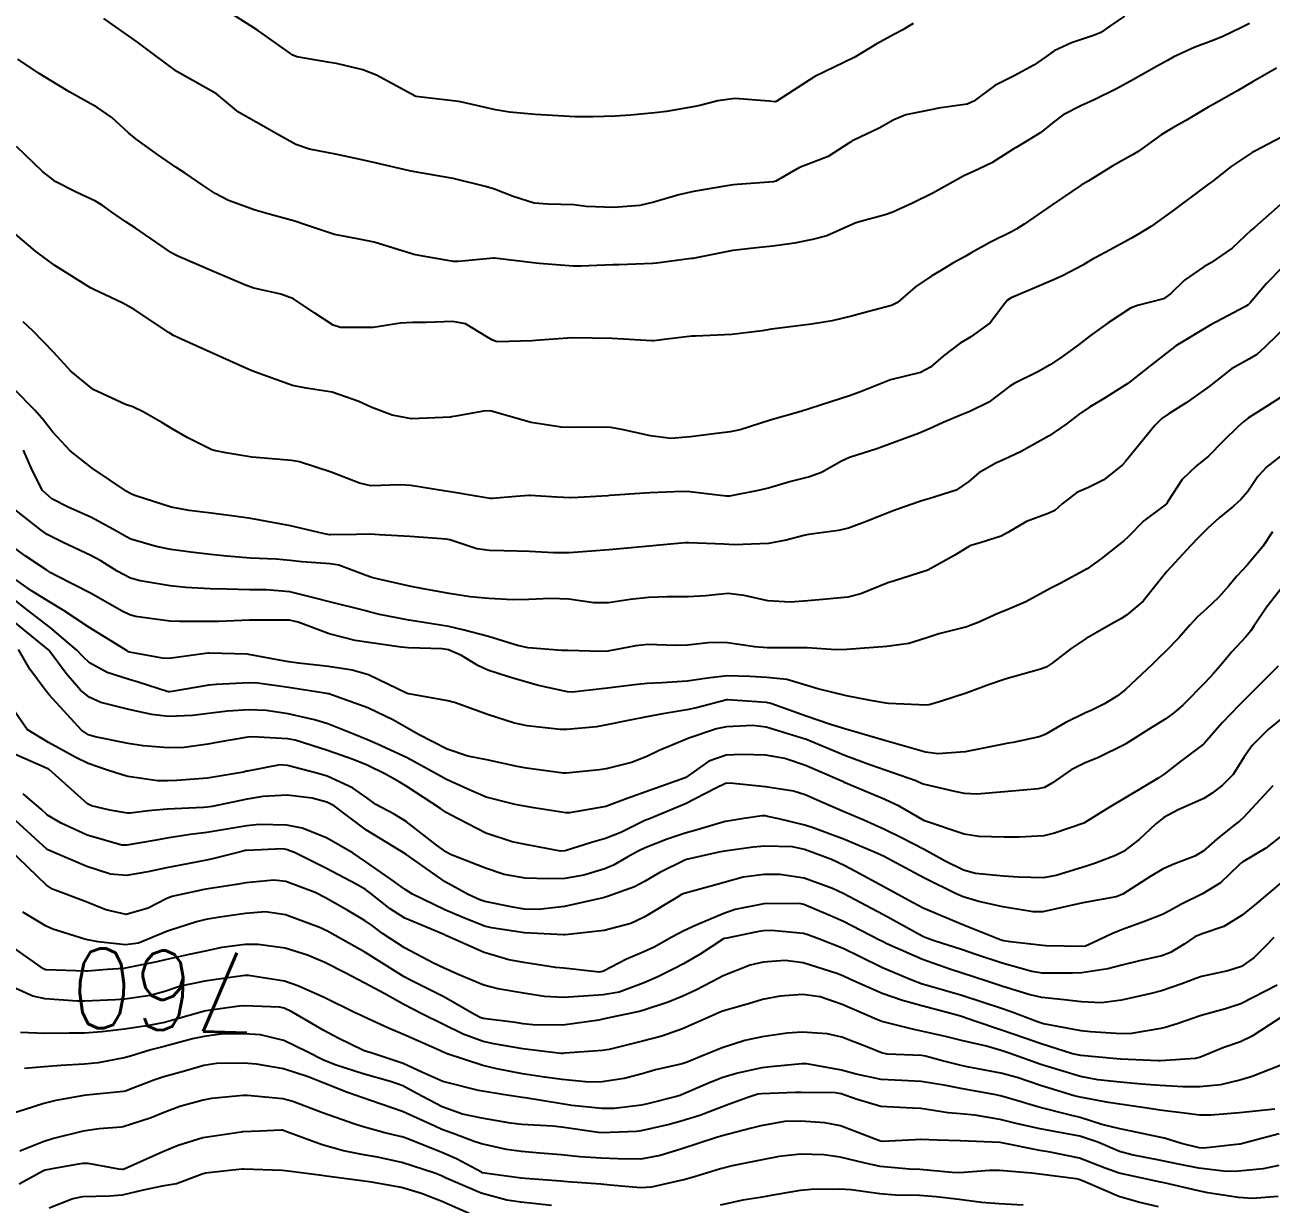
# Model space of a CAD drawing. Header units: metres. Extents: x 318500 to 325275, y 7408834 to 7428799.
# Drawn here: x 322319.3 to 322381.9, y 7422214.5 to 7422273.7 of the extents above; entities that cross this region are included whole.
import ezdxf
from ezdxf.enums import TextEntityAlignment as Align

# ---------------------------------------------------------------- set-up
doc = ezdxf.new("R2010")
doc.units = ezdxf.units.M
doc.header["$MEASUREMENT"] = 0
for name, color, linetype in [('Cotas', 45, 'Continuous'), ('Curvas de Nivel 1m', 11, 'Continuous'), ('Curvas de Nivel 5m', 15, 'Continuous'), ('Linha Férrea', 20, 'Continuous'), ('Vias Primárias', 230, 'Continuous')]:
    doc.layers.add(name, color=color, linetype=linetype)
doc.styles.add('Style-STANDARD', font='STANDARD.shx')

msp = doc.modelspace()

# ---------------------------------------------------------------- linework, layer by layer
at = {"layer": 'Curvas de Nivel 1m', "flags": 128}
for points, elevation in [([(322363.889, 7422273.747), (322363.331, 7422273.409), (322362.982, 7422273.221), (322362.04, 7422272.704), (322360.964, 7422272.052), (322360.412, 7422271.788), (322358.953, 7422271.089), (322357.007, 7422269.839), (322356.963, 7422269.816), (322356.94, 7422269.81), (322356.666, 7422269.843), (322354.941, 7422269.985), (322354.083, 7422269.873), (322353.181, 7422269.641), (322352.935, 7422269.589), (322351.505, 7422269.338), (322350.93, 7422269.261), (322349.706, 7422269.155), (322348.927, 7422269.105), (322347.826, 7422269.057), (322346.926, 7422269.068), (322345.788, 7422269.126), (322344.928, 7422269.182), (322343.638, 7422269.305), (322342.931, 7422269.421), (322341.174, 7422269.809), (322340.937, 7422269.846), (322338.94, 7422270.08), (322336.95, 7422271.149), (322336.27, 7422271.427), (322334.956, 7422271.738), (322334.618, 7422271.797), (322332.959, 7422272.076), (322332.763, 7422272.162), (322330.978, 7422273.407), (322329.752, 7422274.199)], 781), ([(322380.768, 7422273.749), (322380.33, 7422273.527), (322379.428, 7422273.091), (322378.981, 7422272.911), (322377.989, 7422272.541), (322376.967, 7422272.068), (322376.648, 7422271.891), (322376.093, 7422271.583), (322374.953, 7422270.938), (322374.092, 7422270.465), (322372.943, 7422269.896), (322372.344, 7422269.629), (322371.413, 7422269.162), (322370.927, 7422268.795), (322370.3, 7422268.278), (322369.305, 7422267.674), (322369.054, 7422267.531), (322368.906, 7422267.439), (322367.831, 7422266.755), (322366.889, 7422266.301), (322366.471, 7422266.122), (322365.739, 7422265.717), (322364.875, 7422265.229), (322363.855, 7422264.731), (322362.865, 7422264.283), (322362.484, 7422264.144), (322361.134, 7422263.777), (322360.923, 7422263.715), (322360.859, 7422263.686), (322359.56, 7422263.089), (322358.846, 7422262.901), (322357.938, 7422262.73), (322356.841, 7422262.566), (322356.174, 7422262.513), (322354.837, 7422262.356), (322354.421, 7422262.281), (322352.831, 7422261.953), (322352.774, 7422261.947), (322352.38, 7422261.897), (322351.023, 7422261.721), (322350.827, 7422261.706), (322349.121, 7422261.642), (322348.825, 7422261.635), (322347.214, 7422261.574), (322346.824, 7422261.578), (322345.118, 7422261.704), (322344.826, 7422261.733), (322342.873, 7422261.976), (322342.829, 7422261.978), (322341.073, 7422261.799), (322340.826, 7422261.813), (322339.28, 7422262.073), (322338.831, 7422262.16), (322338.727, 7422262.186), (322336.84, 7422262.767), (322336.006, 7422262.949), (322334.845, 7422263.16), (322333.345, 7422263.66), (322332.855, 7422263.836), (322331.58, 7422264.173), (322330.862, 7422264.375), (322329.537, 7422264.87), (322328.87, 7422265.211), (322328.268, 7422265.613), (322327.356, 7422266.233), (322326.885, 7422266.543), (322325.97, 7422267.173), (322324.905, 7422267.938), (322324.516, 7422268.266), (322323.668, 7422269.029), (322322.923, 7422269.555), (322322.446, 7422269.818), (322321.568, 7422270.31), (322320.936, 7422270.687), (322320.037, 7422271.236), (322318.954, 7422271.954)], 779), ([(322382.12, 7422271.503), (322380.953, 7422270.838), (322380.129, 7422270.347), (322378.941, 7422269.678), (322378.7, 7422269.544), (322377.6, 7422268.89), (322376.924, 7422268.511), (322376.335, 7422268.162), (322375.544, 7422267.59), (322375.176, 7422267.326), (322374.903, 7422267.161), (322373.903, 7422266.602), (322372.885, 7422265.976), (322372.667, 7422265.839), (322372.324, 7422265.628), (322370.87, 7422264.641), (322369.458, 7422263.671), (322369.094, 7422263.439), (322368.854, 7422263.312), (322367.766, 7422262.771), (322366.838, 7422262.25), (322366.491, 7422262.05), (322365.883, 7422261.714), (322365.227, 7422261.321), (322364.82, 7422261.079), (322364.014, 7422260.54), (322363.104, 7422259.755), (322362.798, 7422259.591), (322361.355, 7422259.214), (322360.793, 7422259.064), (322359.825, 7422258.829), (322358.789, 7422258.662), (322357.449, 7422258.492), (322356.786, 7422258.401), (322356.31, 7422258.319), (322354.783, 7422258.143), (322352.96, 7422258.065), (322352.782, 7422258.054), (322351.525, 7422257.909), (322350.871, 7422257.826), (322350.779, 7422257.825), (322348.78, 7422257.94), (322346.78, 7422257.97), (322344.935, 7422257.84), (322344.777, 7422257.829), (322343.014, 7422257.78), (322342.777, 7422257.849), (322342.496, 7422258.024), (322341.419, 7422258.674), (322340.787, 7422258.797), (322339.455, 7422258.739), (322338.787, 7422258.745), (322338.157, 7422258.716), (322336.784, 7422258.491), (322335.151, 7422258.492), (322334.785, 7422258.611), (322333.863, 7422259.216), (322332.798, 7422259.927), (322332.159, 7422260.166), (322330.804, 7422260.475), (322330.376, 7422260.617), (322328.816, 7422261.278), (322326.993, 7422262.072), (322326.829, 7422262.148), (322326.678, 7422262.242), (322324.848, 7422263.493), (322324.386, 7422263.8), (322323.674, 7422264.278), (322323.194, 7422264.624), (322322.858, 7422264.828), (322321.892, 7422265.278), (322320.872, 7422265.81), (322320.202, 7422266.327), (322318.898, 7422267.569)], 778), ([(322382.376, 7422268.04), (322381.356, 7422267.513), (322381.061, 7422267.364), (322380.906, 7422267.278), (322379.855, 7422266.571), (322378.884, 7422265.808), (322378.731, 7422265.694), (322378.526, 7422265.545), (322376.867, 7422264.313), (322375.844, 7422263.585), (322375.245, 7422263.203), (322374.851, 7422262.969), (322373.962, 7422262.49), (322372.834, 7422261.887), (322372.667, 7422261.788), (322372.399, 7422261.626), (322371.382, 7422261.081), (322370.818, 7422260.827), (322369.998, 7422260.477), (322368.804, 7422259.974), (322368.622, 7422259.862), (322368.477, 7422259.683), (322367.757, 7422258.723), (322366.783, 7422258.029), (322366.244, 7422257.708), (322365.417, 7422257.073), (322364.762, 7422256.502), (322364.262, 7422256.233), (322362.752, 7422255.861), (322362.674, 7422255.838), (322362.5, 7422255.762), (322361.251, 7422255.266), (322360.74, 7422255.081), (322359.763, 7422254.766), (322358.729, 7422254.429), (322358.26, 7422254.284), (322356.72, 7422253.84), (322355.214, 7422253.356), (322354.714, 7422253.254), (322354.023, 7422253.181), (322352.711, 7422252.999), (322351.732, 7422252.927), (322350.711, 7422253.049), (322349.27, 7422253.378), (322348.715, 7422253.469), (322348.258, 7422253.489), (322346.715, 7422253.47), (322346.226, 7422253.489), (322344.717, 7422253.733), (322343.71, 7422254.01), (322342.724, 7422254.29), (322342.435, 7422254.313), (322340.932, 7422254.047), (322340.72, 7422254.009), (322340.669, 7422254), (322338.718, 7422253.905), (322337.739, 7422254.09), (322336.726, 7422254.479), (322336.067, 7422254.773), (322334.737, 7422255.255), (322333.434, 7422255.456), (322332.741, 7422255.585), (322331.067, 7422256.177), (322330.752, 7422256.306), (322330.545, 7422256.391), (322328.765, 7422257.19), (322327.056, 7422257.955), (322326.778, 7422258.09), (322326.529, 7422258.243), (322324.791, 7422259.402), (322324.233, 7422259.707), (322323.02, 7422260.287), (322322.801, 7422260.389), (322322.605, 7422260.49), (322320.819, 7422261.605), (322319.854, 7422262.33), (322318.838, 7422263.184)], 777), ([(322382.877, 7422265.155), (322381.019, 7422263.518), (322380.933, 7422263.445), (322380.858, 7422263.37), (322379.896, 7422262.478), (322378.833, 7422261.74), (322378.705, 7422261.669), (322378.469, 7422261.545), (322377.505, 7422260.875), (322376.809, 7422260.178), (322376.45, 7422259.931), (322375.141, 7422259.595), (322374.799, 7422259.466), (322373.674, 7422258.728), (322372.785, 7422258.086), (322372.179, 7422257.629), (322371.376, 7422257.035), (322370.765, 7422256.623), (322370.142, 7422256.276), (322368.956, 7422255.677), (322368.823, 7422255.604), (322368.748, 7422255.552), (322367.683, 7422254.743), (322366.729, 7422254.282), (322366.314, 7422254.118), (322365.398, 7422253.72), (322364.717, 7422253.405), (322364.154, 7422253.178), (322362.709, 7422252.638), (322362.069, 7422252.404), (322360.702, 7422251.969), (322360.294, 7422251.786), (322359.283, 7422251.209), (322358.688, 7422250.999), (322357.75, 7422250.758), (322356.679, 7422250.452), (322356.195, 7422250.327), (322354.673, 7422250.031), (322354.51, 7422250.025), (322352.675, 7422250.248), (322352.313, 7422250.258), (322350.674, 7422250.197), (322350.41, 7422250.187), (322348.672, 7422250.06), (322348.561, 7422250.053), (322347.07, 7422249.964), (322346.697, 7422249.943), (322346.67, 7422249.941), (322346.003, 7422249.98), (322344.671, 7422250.065), (322344.61, 7422250.061), (322343.951, 7422250.007), (322342.773, 7422249.914), (322342.668, 7422249.92), (322341.963, 7422250.031), (322340.673, 7422250.252), (322340.44, 7422250.287), (322338.677, 7422250.563), (322338.162, 7422250.601), (322336.677, 7422250.554), (322336.11, 7422250.677), (322334.687, 7422251.232), (322333.102, 7422251.746), (322332.695, 7422251.821), (322330.912, 7422251.963), (322330.697, 7422251.984), (322329.393, 7422252.2), (322328.809, 7422252.316), (322328.701, 7422252.354), (322327.46, 7422252.975), (322326.712, 7422253.404), (322326.188, 7422253.718), (322325.25, 7422254.255), (322324.724, 7422254.504), (322324.354, 7422254.637), (322322.736, 7422255.376), (322321.626, 7422256.301), (322320.764, 7422257.231), (322319.704, 7422258.326), (322319.22, 7422258.771)], 776), ([(322382.792, 7422258.728), (322381.543, 7422257.509), (322381.144, 7422257.145), (322380.771, 7422256.918), (322379.872, 7422256.421), (322378.75, 7422255.54), (322377.587, 7422254.707), (322376.729, 7422254.177), (322376.371, 7422253.929), (322376.019, 7422253.581), (322374.704, 7422251.953), (322374.542, 7422251.761), (322374.387, 7422251.603), (322373.456, 7422250.845), (322372.683, 7422250.467), (322372.096, 7422250.211), (322371.372, 7422249.639), (322370.993, 7422249.318), (322370.663, 7422249.153), (322369.571, 7422248.752), (322368.648, 7422248.208), (322368.303, 7422248.025), (322367.253, 7422247.694), (322366.788, 7422247.549), (322366.638, 7422247.478), (322365.985, 7422247.061), (322364.626, 7422246.317), (322362.895, 7422245.756), (322362.675, 7422245.703), (322362.619, 7422245.685), (322361.263, 7422245.121), (322360.608, 7422244.966), (322359.541, 7422244.86), (322358.604, 7422244.775), (322357.717, 7422244.709), (322356.604, 7422244.781), (322355.407, 7422245.053), (322354.609, 7422245.139), (322353.461, 7422245.023), (322352.606, 7422244.971), (322351.542, 7422244.97), (322350.605, 7422244.944), (322349.685, 7422244.848), (322348.601, 7422244.683), (322347.868, 7422244.684), (322346.603, 7422244.853), (322345.687, 7422244.901), (322344.603, 7422244.838), (322343.785, 7422244.825), (322342.603, 7422244.886), (322341.661, 7422244.977), (322340.606, 7422245.143), (322339.306, 7422245.373), (322338.611, 7422245.511), (322336.778, 7422245.938), (322336.618, 7422245.982), (322336.3, 7422246.105), (322335.063, 7422246.562), (322334.625, 7422246.631), (322333.208, 7422246.734), (322332.626, 7422246.804), (322331.921, 7422246.873), (322330.627, 7422246.92), (322329.441, 7422247.011), (322328.629, 7422247.106), (322327.635, 7422247.215), (322326.631, 7422247.347), (322325.894, 7422247.502), (322324.636, 7422247.874), (322324.373, 7422248), (322323.908, 7422248.271), (322322.65, 7422248.956), (322321.478, 7422249.481), (322320.664, 7422249.889), (322320.197, 7422250.317), (322319.674, 7422251.337), (322319.237, 7422252.332)], 774), ([(322382.746, 7422255.244), (322381.678, 7422254.563), (322380.726, 7422253.952), (322380.478, 7422253.768), (322380.198, 7422253.525), (322379.449, 7422252.796), (322378.705, 7422252.041), (322378.115, 7422251.549), (322377.384, 7422250.865), (322376.673, 7422249.757), (322376.598, 7422249.644), (322376.519, 7422249.572), (322375.461, 7422248.785), (322374.645, 7422247.958), (322374.462, 7422247.782), (322374.225, 7422247.604), (322373.342, 7422246.904), (322372.628, 7422246.388), (322371.267, 7422245.64), (322370.831, 7422245.433), (322370.615, 7422245.311), (322369.538, 7422244.734), (322368.6, 7422244.333), (322368.144, 7422244.138), (322367.157, 7422243.694), (322366.755, 7422243.531), (322366.587, 7422243.477), (322365.183, 7422243.119), (322364.578, 7422242.915), (322363.677, 7422242.64), (322362.571, 7422242.488), (322361.905, 7422242.432), (322360.568, 7422242.327), (322360.031, 7422242.325), (322358.569, 7422242.414), (322357.962, 7422242.426), (322356.569, 7422242.419), (322355.939, 7422242.476), (322354.572, 7422242.672), (322353.76, 7422242.685), (322352.57, 7422242.547), (322351.938, 7422242.531), (322350.57, 7422242.582), (322349.974, 7422242.521), (322348.565, 7422242.259), (322348.266, 7422242.243), (322346.565, 7422242.28), (322346.251, 7422242.288), (322344.566, 7422242.421), (322344.037, 7422242.536), (322342.574, 7422242.979), (322341.293, 7422243.326), (322340.582, 7422243.486), (322338.907, 7422243.753), (322338.586, 7422243.8), (322337.11, 7422244.095), (322336.592, 7422244.229), (322336.418, 7422244.277), (322334.599, 7422244.722), (322333.82, 7422244.924), (322332.606, 7422245.224), (322331.445, 7422245.33), (322330.607, 7422245.335), (322329.447, 7422245.358), (322328.608, 7422245.377), (322327.39, 7422245.441), (322326.609, 7422245.524), (322325.09, 7422245.776), (322324.615, 7422245.918), (322323.94, 7422246.27), (322323.12, 7422246.778), (322322.628, 7422247.046), (322321.238, 7422247.7), (322320.637, 7422247.998), (322320.438, 7422248.113), (322320.124, 7422248.318), (322318.657, 7422249.481)], 773), ([(322382.709, 7422252.343), (322381.635, 7422251.506), (322381.192, 7422251.013), (322380.681, 7422250.266), (322380.339, 7422249.859), (322379.959, 7422249.527), (322379.252, 7422248.944), (322378.653, 7422248.403), (322378.224, 7422247.968), (322377.825, 7422247.552), (322376.627, 7422246.257), (322376.092, 7422245.578), (322375.429, 7422244.766), (322374.597, 7422244.051), (322374.317, 7422243.88), (322373.825, 7422243.608), (322373.043, 7422243.155), (322372.579, 7422242.886), (322371.82, 7422242.383), (322370.859, 7422241.646), (322370.558, 7422241.454), (322370.232, 7422241.33), (322368.552, 7422240.864), (322367.676, 7422240.562), (322366.544, 7422240.138), (322365.255, 7422239.719), (322364.699, 7422239.566), (322364.537, 7422239.547), (322362.664, 7422239.632), (322362.538, 7422239.649), (322361.753, 7422239.768), (322360.542, 7422240.002), (322359.105, 7422240.361), (322358.547, 7422240.535), (322357.55, 7422240.825), (322356.551, 7422240.938), (322355.689, 7422240.986), (322354.551, 7422241.007), (322353.568, 7422240.893), (322352.549, 7422240.744), (322351.296, 7422240.657), (322350.547, 7422240.63), (322349.906, 7422240.566), (322348.544, 7422240.389), (322346.776, 7422240.2), (322346.542, 7422240.215), (322345.089, 7422240.535), (322344.547, 7422240.672), (322343.59, 7422240.969), (322342.553, 7422241.295), (322342.051, 7422241.524), (322341.216, 7422242.04), (322340.564, 7422242.312), (322340.254, 7422242.365), (322338.565, 7422242.419), (322338.196, 7422242.453), (322336.569, 7422242.688), (322335.888, 7422242.793), (322334.575, 7422243.113), (322333.028, 7422243.7), (322332.585, 7422243.806), (322330.955, 7422243.804), (322330.584, 7422243.801), (322329.044, 7422243.743), (322328.583, 7422243.736), (322327.071, 7422243.737), (322326.583, 7422243.751), (322324.857, 7422243.985), (322324.587, 7422244.069), (322324.2, 7422244.266), (322322.603, 7422245.16), (322320.872, 7422246.051), (322320.618, 7422246.189), (322320.421, 7422246.313), (322319.327, 7422247.03), (322318.632, 7422247.553)], 772), ([(322381.914, 7422248.238), (322381.443, 7422247.508), (322380.63, 7422246.554), (322380.133, 7422246.017), (322379.727, 7422245.529), (322379.205, 7422244.94), (322378.602, 7422244.372), (322378.164, 7422243.978), (322377.769, 7422243.552), (322377.221, 7422242.92), (322376.57, 7422242.256), (322376.221, 7422241.919), (322375.875, 7422241.58), (322374.547, 7422240.325), (322374.143, 7422240.005), (322373.488, 7422239.611), (322372.856, 7422239.296), (322372.533, 7422239.154), (322371.511, 7422238.649), (322370.516, 7422238.073), (322370.217, 7422237.952), (322368.911, 7422237.674), (322368.572, 7422237.616), (322368.509, 7422237.602), (322366.921, 7422237.279), (322366.503, 7422237.208), (322365.129, 7422237.092), (322364.502, 7422237.177), (322362.51, 7422237.76), (322360.518, 7422238.336), (322359.736, 7422238.577), (322358.528, 7422238.997), (322356.745, 7422239.628), (322356.537, 7422239.672), (322354.591, 7422239.808), (322354.539, 7422239.803), (322353.009, 7422239.407), (322352.531, 7422239.301), (322351.328, 7422239.108), (322350.526, 7422238.956), (322349.67, 7422238.782), (322348.519, 7422238.548), (322348.006, 7422238.459), (322346.515, 7422238.319), (322346.167, 7422238.323), (322344.518, 7422238.51), (322343.89, 7422238.636), (322342.526, 7422239.065), (322340.927, 7422239.652), (322340.536, 7422239.764), (322338.76, 7422240.077), (322338.567, 7422240.106), (322338.54, 7422240.108), (322338.495, 7422240.126), (322336.55, 7422241.057), (322335.745, 7422241.305), (322334.553, 7422241.475), (322333.046, 7422241.654), (322332.556, 7422241.721), (322332.182, 7422241.781), (322330.559, 7422242.085), (322330.473, 7422242.095), (322328.559, 7422242.155), (322328.499, 7422242.15), (322326.557, 7422241.881), (322326.221, 7422241.9), (322324.559, 7422242.209), (322324.517, 7422242.218), (322324.444, 7422242.262), (322322.577, 7422243.419), (322321.23, 7422244.304), (322320.596, 7422244.695), (322319.651, 7422245.277), (322318.615, 7422246.012)], 771), ([(322382.204, 7422241.495), (322380.543, 7422239.843), (322380.386, 7422239.677), (322380.237, 7422239.523), (322379.403, 7422238.655), (322378.511, 7422237.634), (322378.462, 7422237.589), (322378.399, 7422237.542), (322377.321, 7422236.735), (322376.488, 7422236.087), (322376.18, 7422235.879), (322375.685, 7422235.582), (322374.472, 7422234.85), (322373.688, 7422234.387), (322372.46, 7422233.62), (322370.983, 7422233.111), (322370.45, 7422232.981), (322369.206, 7422232.912), (322368.449, 7422232.926), (322367.191, 7422232.95), (322366.45, 7422233.064), (322364.46, 7422233.73), (322363.189, 7422234.471), (322362.47, 7422234.809), (322360.705, 7422235.55), (322360.479, 7422235.647), (322360.386, 7422235.689), (322360.186, 7422235.784), (322358.491, 7422236.512), (322357.451, 7422236.87), (322356.498, 7422237.033), (322355.277, 7422237.074), (322354.498, 7422237.027), (322353.641, 7422236.724), (322352.48, 7422235.909), (322352.447, 7422235.89), (322350.473, 7422235.192), (322349.54, 7422234.858), (322348.465, 7422234.464), (322346.636, 7422234.142), (322346.462, 7422234.147), (322344.855, 7422234.385), (322344.465, 7422234.451), (322343.921, 7422234.549), (322342.469, 7422234.923), (322341.697, 7422235.256), (322340.478, 7422235.814), (322340.023, 7422236.055), (322338.492, 7422236.902), (322337.004, 7422237.591), (322336.506, 7422237.8), (322335.768, 7422238.111), (322334.517, 7422238.6), (322333.855, 7422238.802), (322332.524, 7422239.111), (322331.413, 7422239.28), (322330.527, 7422239.311), (322329.483, 7422239.238), (322328.524, 7422239.123), (322327.724, 7422239.016), (322326.521, 7422238.977), (322325.686, 7422239.079), (322324.526, 7422239.317), (322323.13, 7422239.682), (322322.535, 7422239.94), (322322.11, 7422240.294), (322321.379, 7422241.132), (322320.559, 7422242.242), (322320.532, 7422242.283), (322320.506, 7422242.311), (322318.583, 7422243.875)], 769), ([(322382.532, 7422238.988), (322381.705, 7422238.319), (322380.901, 7422237.514), (322380.501, 7422236.942), (322379.946, 7422236.068), (322379.418, 7422235.531), (322378.888, 7422235.123), (322378.473, 7422234.861), (322377.195, 7422234.287), (322376.463, 7422233.901), (322376.052, 7422233.576), (322375.235, 7422232.801), (322374.439, 7422232.2), (322374.037, 7422232.003), (322373.035, 7422231.614), (322372.588, 7422231.458), (322372.427, 7422231.41), (322371.061, 7422231), (322370.419, 7422230.885), (322369.18, 7422230.907), (322368.419, 7422230.967), (322367.017, 7422231.098), (322366.423, 7422231.258), (322365.496, 7422231.714), (322364.438, 7422232.297), (322363.307, 7422232.887), (322362.453, 7422233.302), (322361.421, 7422233.77), (322360.464, 7422234.178), (322359.333, 7422234.661), (322358.472, 7422235.043), (322357.881, 7422235.225), (322356.476, 7422235.444), (322354.705, 7422235.63), (322354.477, 7422235.608), (322353.98, 7422235.372), (322352.467, 7422234.593), (322350.856, 7422233.914), (322350.567, 7422233.809), (322350.458, 7422233.763), (322349.226, 7422233.154), (322348.444, 7422232.846), (322347.743, 7422232.648), (322346.434, 7422232.225), (322346.196, 7422232.211), (322344.438, 7422232.552), (322343.761, 7422232.686), (322342.446, 7422233.116), (322340.641, 7422234.047), (322340.529, 7422234.117), (322340.461, 7422234.155), (322340.167, 7422234.349), (322338.474, 7422235.459), (322338.095, 7422235.694), (322337.411, 7422236.086), (322336.486, 7422236.529), (322335.792, 7422236.809), (322334.497, 7422237.268), (322332.87, 7422237.781), (322332.505, 7422237.849), (322330.735, 7422237.948), (322330.506, 7422237.932), (322329.021, 7422237.683), (322328.501, 7422237.588), (322327.308, 7422237.412), (322326.497, 7422237.394), (322325.241, 7422237.506), (322324.5, 7422237.621), (322322.842, 7422237.947), (322322.506, 7422238.055), (322322.148, 7422238.294), (322320.536, 7422240.066), (322320.326, 7422240.313), (322319.569, 7422241.343), (322318.999, 7422242.333)], 768), ([(322381.943, 7422235.498), (322380.464, 7422233.911), (322380.258, 7422233.726), (322379.992, 7422233.525), (322379.146, 7422232.837), (322378.44, 7422232.217), (322378.023, 7422231.959), (322376.965, 7422231.562), (322376.428, 7422231.333), (322375.809, 7422230.967), (322374.407, 7422230.062), (322374.079, 7422229.929), (322372.4, 7422229.62), (322370.395, 7422229.179), (322369.907, 7422229.169), (322368.397, 7422229.417), (322367.192, 7422229.692), (322366.403, 7422229.925), (322366.044, 7422230.067), (322364.417, 7422230.883), (322362.799, 7422231.754), (322362.433, 7422231.944), (322362.101, 7422232.097), (322360.445, 7422232.8), (322358.868, 7422233.39), (322358.456, 7422233.516), (322357.144, 7422233.83), (322356.587, 7422233.963), (322356.461, 7422233.987), (322356.314, 7422233.989), (322355.395, 7422233.851), (322354.588, 7422233.728), (322354.458, 7422233.701), (322353.047, 7422233.285), (322352.448, 7422233.113), (322351.537, 7422232.81), (322350.437, 7422232.385), (322350.119, 7422232.239), (322349.566, 7422231.929), (322348.845, 7422231.514), (322348.421, 7422231.333), (322347.363, 7422231.009), (322346.413, 7422230.842), (322345.574, 7422230.821), (322344.413, 7422230.867), (322343.371, 7422231.05), (322342.42, 7422231.356), (322340.666, 7422232.046), (322340.432, 7422232.178), (322339.954, 7422232.539), (322338.455, 7422233.705), (322337.846, 7422234.079), (322336.927, 7422234.555), (322336.468, 7422234.885), (322335.757, 7422235.395), (322334.478, 7422235.973), (322333.965, 7422236.135), (322332.486, 7422236.521), (322332.1, 7422236.542), (322330.481, 7422236.23), (322330.439, 7422236.222), (322330.28, 7422236.183), (322328.477, 7422235.882), (322326.937, 7422235.764), (322326.475, 7422235.744), (322325.981, 7422235.743), (322324.477, 7422235.961), (322324.239, 7422236.025), (322323.452, 7422236.275), (322322.485, 7422236.616), (322321.873, 7422236.912), (322320.5, 7422237.672), (322319.422, 7422238.326), (322318.529, 7422239.617)], 767), ([(322382.453, 7422233.045), (322381.584, 7422232.362), (322380.432, 7422231.684), (322380.338, 7422231.615), (322380.246, 7422231.522), (322379.319, 7422230.633), (322378.415, 7422230.08), (322377.357, 7422229.556), (322376.751, 7422229.219), (322376.402, 7422229.043), (322375.505, 7422228.691), (322374.387, 7422228.287), (322373.897, 7422228.092), (322372.914, 7422227.615), (322372.54, 7422227.456), (322372.377, 7422227.431), (322370.556, 7422227.469), (322370.377, 7422227.479), (322368.768, 7422227.674), (322368.424, 7422227.723), (322368.38, 7422227.73), (322368.306, 7422227.756), (322366.388, 7422228.524), (322365.545, 7422228.866), (322364.396, 7422229.361), (322364.148, 7422229.485), (322363.673, 7422229.741), (322362.41, 7422230.432), (322360.998, 7422231.198), (322360.426, 7422231.496), (322359.793, 7422231.79), (322358.437, 7422232.3), (322357.827, 7422232.431), (322356.439, 7422232.467), (322355.864, 7422232.421), (322354.435, 7422232.219), (322354.139, 7422232.16), (322352.88, 7422231.883), (322352.521, 7422231.796), (322352.428, 7422231.766), (322351.175, 7422231.152), (322350.412, 7422230.696), (322349.901, 7422230.431), (322348.547, 7422229.939), (322348.437, 7422229.902), (322348.399, 7422229.889), (322348.337, 7422229.878), (322346.395, 7422229.447), (322345.084, 7422229.292), (322344.393, 7422229.309), (322343.792, 7422229.397), (322342.397, 7422229.687), (322342.142, 7422229.768), (322341.551, 7422230.033), (322340.409, 7422230.679), (322338.43, 7422232.07), (322336.448, 7422233.274), (322335.326, 7422234.117), (322334.838, 7422234.498), (322334.465, 7422234.679), (322333.733, 7422234.872), (322332.469, 7422235.029), (322331.257, 7422234.958), (322330.466, 7422234.824), (322328.718, 7422234.462), (322328.462, 7422234.416), (322328.271, 7422234.403), (322326.461, 7422234.325), (322325.515, 7422234.244), (322324.594, 7422234.122), (322324.458, 7422234.123), (322323.583, 7422234.273), (322322.66, 7422234.485), (322322.463, 7422234.589), (322320.538, 7422236.309), (322320.481, 7422236.348), (322320.423, 7422236.369), (322318.493, 7422237.214)], 766), ([(322381.997, 7422227.885), (322381.62, 7422227.501), (322381.003, 7422226.878), (322380.364, 7422226.433), (322379.679, 7422226.208), (322378.356, 7422225.922), (322378.073, 7422225.825), (322377.373, 7422225.555), (322376.346, 7422225.209), (322375.833, 7422225.066), (322374.341, 7422224.735), (322373.345, 7422224.605), (322372.34, 7422224.652), (322371.46, 7422224.752), (322370.342, 7422224.876), (322369.702, 7422225.021), (322368.346, 7422225.445), (322367.581, 7422225.688), (322366.356, 7422226.101), (322365.787, 7422226.28), (322364.366, 7422226.783), (322362.566, 7422227.569), (322362.378, 7422227.658), (322362.174, 7422227.762), (322360.389, 7422228.678), (322359.628, 7422229.027), (322358.397, 7422229.539), (322358.179, 7422229.595), (322356.397, 7422229.578), (322354.962, 7422229.287), (322354.392, 7422229.083), (322353, 7422228.495), (322352.383, 7422228.215), (322351.787, 7422227.899), (322350.889, 7422227.396), (322350.369, 7422227.162), (322349.503, 7422226.789), (322348.354, 7422226.186), (322348.15, 7422226.146), (322346.355, 7422226.337), (322345.949, 7422226.381), (322344.36, 7422226.624), (322343.596, 7422226.766), (322342.367, 7422227.126), (322340.439, 7422227.99), (322340.379, 7422228.016), (322340.297, 7422228.051), (322338.388, 7422228.858), (322337.64, 7422229.329), (322336.679, 7422230.096), (322336.403, 7422230.295), (322335.965, 7422230.548), (322334.418, 7422231.36), (322332.843, 7422232.146), (322332.432, 7422232.304), (322332.259, 7422232.327), (322330.431, 7422232.249), (322330.367, 7422232.245), (322330.126, 7422232.185), (322328.787, 7422231.842), (322328.423, 7422231.766), (322327.124, 7422231.519), (322326.417, 7422231.378), (322325.485, 7422231.173), (322324.411, 7422231), (322323.617, 7422231.067), (322322.417, 7422231.445), (322320.461, 7422232.278), (322320.43, 7422232.295), (322320.409, 7422232.31), (322318.457, 7422234.11)], 764), ([(322382.163, 7422225.493), (322380.34, 7422224.56), (322379.562, 7422224.303), (322378.334, 7422223.967), (322377.136, 7422223.558), (322376.534, 7422223.359), (322376.326, 7422223.311), (322374.845, 7422223.069), (322374.322, 7422223.052), (322372.796, 7422223.142), (322372.324, 7422223.198), (322370.424, 7422223.553), (322370.329, 7422223.579), (322370.275, 7422223.597), (322370.126, 7422223.653), (322368.808, 7422224.153), (322368.33, 7422224.316), (322367.397, 7422224.626), (322366.339, 7422224.971), (322364.596, 7422225.476), (322364.347, 7422225.548), (322363.818, 7422225.738), (322362.359, 7422226.367), (322361.203, 7422226.936), (322360.373, 7422227.331), (322359.196, 7422227.798), (322358.6, 7422228.025), (322358.383, 7422228.08), (322356.777, 7422228.227), (322356.384, 7422228.219), (322356.058, 7422228.169), (322354.535, 7422227.858), (322354.408, 7422227.831), (322354.379, 7422227.816), (322353.2, 7422227.045), (322352.36, 7422226.563), (322351.92, 7422226.333), (322351.072, 7422225.909), (322350.577, 7422225.686), (322350.345, 7422225.587), (322349.131, 7422225.135), (322348.336, 7422224.999), (322347.344, 7422224.945), (322346.334, 7422224.879), (322345.392, 7422224.922), (322344.336, 7422225.083), (322343.045, 7422225.304), (322342.342, 7422225.494), (322341.021, 7422226.04), (322340.354, 7422226.345), (322339.826, 7422226.587), (322338.37, 7422227.373), (322337.266, 7422228.087), (322336.756, 7422228.466), (322336.386, 7422228.724), (322335.521, 7422229.242), (322334.397, 7422229.878), (322333.885, 7422230.135), (322332.408, 7422230.691), (322331.807, 7422230.761), (322330.407, 7422230.624), (322330.025, 7422230.566), (322328.402, 7422230.312), (322328.318, 7422230.294), (322327.918, 7422230.215), (322326.684, 7422229.94), (322326.396, 7422229.83), (322325.498, 7422229.35), (322324.388, 7422229.045), (322323.381, 7422229.266), (322322.394, 7422229.675), (322320.691, 7422230.307), (322320.403, 7422230.502), (322318.503, 7422232.339)], 763), ([(322382.334, 7422223.867), (322381.766, 7422223.498), (322380.909, 7422222.924), (322380.317, 7422222.651), (322379.481, 7422222.359), (322378.305, 7422221.871), (322378.038, 7422221.81), (322376.302, 7422221.692), (322376.182, 7422221.691), (322374.303, 7422221.779), (322374.113, 7422221.792), (322372.305, 7422221.96), (322371.888, 7422222.045), (322370.314, 7422222.551), (322369.487, 7422222.832), (322368.316, 7422223.234), (322366.981, 7422223.693), (322366.323, 7422223.917), (322366.024, 7422224.005), (322364.331, 7422224.446), (322363.353, 7422224.727), (322362.34, 7422225.073), (322360.744, 7422225.776), (322360.353, 7422225.964), (322360.059, 7422226.08), (322358.362, 7422226.61), (322357.463, 7422226.724), (322356.362, 7422226.646), (322355.714, 7422226.492), (322354.352, 7422225.964), (322354.285, 7422225.927), (322354.167, 7422225.863), (322352.981, 7422225.24), (322352.336, 7422224.933), (322351.595, 7422224.637), (322350.325, 7422224.223), (322350.078, 7422224.159), (322349.016, 7422223.93), (322348.318, 7422223.782), (322348.115, 7422223.74), (322346.315, 7422223.485), (322344.802, 7422223.498), (322344.316, 7422223.558), (322343.933, 7422223.612), (322342.318, 7422223.824), (322342.168, 7422223.872), (322341.881, 7422224.027), (322340.333, 7422224.899), (322338.662, 7422225.75), (322338.348, 7422225.911), (322338.073, 7422226.074), (322336.366, 7422227.143), (322334.62, 7422228.126), (322334.465, 7422228.213), (322334.381, 7422228.255), (322334.148, 7422228.366), (322332.389, 7422229.027), (322331.391, 7422229.166), (322330.389, 7422229.094), (322329.089, 7422228.901), (322328.386, 7422228.783), (322327.928, 7422228.671), (322326.57, 7422228.228), (322326.423, 7422228.186), (322326.379, 7422228.166), (322325.022, 7422227.599), (322324.369, 7422227.514), (322322.986, 7422227.666), (322322.372, 7422227.78), (322320.717, 7422228.307), (322320.381, 7422228.453), (322319.217, 7422229.156)], 762), ([(322382.299, 7422221.453), (322380.896, 7422220.906), (322380.288, 7422220.721), (322379.318, 7422220.497), (322378.283, 7422220.393), (322377.445, 7422220.39), (322376.283, 7422220.449), (322375.349, 7422220.519), (322374.285, 7422220.621), (322373.157, 7422220.741), (322372.289, 7422220.912), (322370.507, 7422221.436), (322370.298, 7422221.506), (322369.873, 7422221.656), (322368.706, 7422222.074), (322368.305, 7422222.213), (322367.566, 7422222.429), (322366.31, 7422222.719), (322365.515, 7422222.915), (322364.315, 7422223.19), (322363.856, 7422223.277), (322362.319, 7422223.66), (322362.06, 7422223.763), (322360.331, 7422224.525), (322359.229, 7422224.904), (322358.338, 7422225.018), (322357.22, 7422224.944), (322356.334, 7422224.765), (322355.622, 7422224.556), (322354.325, 7422224.181), (322354.094, 7422224.093), (322353.6, 7422223.871), (322352.314, 7422223.301), (322351.277, 7422222.933), (322350.308, 7422222.682), (322348.634, 7422222.266), (322348.303, 7422222.206), (322346.409, 7422222.076), (322346.301, 7422222.07), (322346.203, 7422222.069), (322344.303, 7422222.29), (322342.843, 7422222.549), (322342.307, 7422222.672), (322341.303, 7422223.028), (322340.315, 7422223.52), (322339.241, 7422224.061), (322338.327, 7422224.523), (322337.369, 7422225.05), (322336.343, 7422225.609), (322335.384, 7422226.114), (322334.357, 7422226.626), (322333.501, 7422227), (322332.368, 7422227.343), (322331.015, 7422227.526), (322330.37, 7422227.524), (322329.191, 7422227.374), (322328.365, 7422227.204), (322327.558, 7422227.022), (322326.358, 7422226.766), (322325.927, 7422226.666), (322324.351, 7422226.34), (322324.278, 7422226.335), (322323.444, 7422226.274), (322322.448, 7422226.189), (322322.348, 7422226.189), (322320.398, 7422226.26), (322320.349, 7422226.269), (322320.246, 7422226.312), (322318.369, 7422227.632)], 761), ([(322382.255, 7422218.026), (322380.306, 7422217.519), (322380.26, 7422217.509), (322378.471, 7422217.314), (322378.247, 7422217.333), (322377.357, 7422217.553), (322376.495, 7422217.809), (322376.253, 7422217.871), (322374.835, 7422218.17), (322374.257, 7422218.279), (322373.364, 7422218.504), (322372.262, 7422218.846), (322371.643, 7422219.008), (322370.267, 7422219.351), (322370.032, 7422219.418), (322369.19, 7422219.666), (322368.274, 7422219.932), (322367.957, 7422220.001), (322366.279, 7422220.309), (322365.531, 7422220.461), (322364.284, 7422220.664), (322363.324, 7422220.705), (322362.285, 7422220.759), (322361.034, 7422221.027), (322360.292, 7422221.221), (322358.556, 7422221.546), (322358.296, 7422221.55), (322356.732, 7422221.395), (322356.292, 7422221.337), (322355.066, 7422221.075), (322354.285, 7422220.836), (322353.587, 7422220.564), (322352.272, 7422219.994), (322352.198, 7422219.963), (322351.945, 7422219.893), (322350.624, 7422219.547), (322350.263, 7422219.473), (322348.888, 7422219.304), (322348.26, 7422219.3), (322346.768, 7422219.457), (322346.263, 7422219.531), (322344.42, 7422219.836), (322344.268, 7422219.861), (322343.294, 7422220.005), (322342.272, 7422220.175), (322342.083, 7422220.213), (322340.279, 7422220.649), (322339.227, 7422221.12), (322338.292, 7422221.565), (322336.688, 7422222.094), (322336.385, 7422222.183), (322336.301, 7422222.218), (322335.028, 7422222.84), (322334.311, 7422223.22), (322332.713, 7422224.146), (322332.323, 7422224.334), (322332.095, 7422224.381), (322330.324, 7422224.458), (322330.065, 7422224.443), (322328.4, 7422224.209), (322328.32, 7422224.189), (322326.791, 7422223.749), (322326.314, 7422223.618), (322325.534, 7422223.463), (322324.31, 7422223.29), (322323.181, 7422223.149), (322322.308, 7422223.085), (322321.53, 7422223.075), (322320.307, 7422223.058), (322319.091, 7422223.111)], 759), ([(322382.234, 7422216.449), (322381.45, 7422216.283), (322380.229, 7422216.152), (322379.607, 7422216.149), (322378.232, 7422216.314), (322377.291, 7422216.497), (322376.237, 7422216.712), (322374.859, 7422216.973), (322374.243, 7422217.149), (322373.16, 7422217.611), (322372.253, 7422217.916), (322370.792, 7422218.179), (322370.256, 7422218.277), (322369.131, 7422218.54), (322368.261, 7422218.745), (322366.989, 7422218.967), (322366.263, 7422219.027), (322365.64, 7422219.086), (322364.266, 7422219.301), (322363.854, 7422219.324), (322362.266, 7422219.405), (322361.025, 7422219.772), (322360.274, 7422220.036), (322359.968, 7422220.092), (322358.274, 7422220.11), (322357.983, 7422220.106), (322356.273, 7422220.044), (322356.098, 7422220.016), (322355.6, 7422219.847), (322354.623, 7422219.496), (322354.263, 7422219.362), (322353.178, 7422218.954), (322352.252, 7422218.659), (322351.644, 7422218.501), (322350.244, 7422218.179), (322350.008, 7422218.149), (322348.242, 7422218.082), (322348.094, 7422218.091), (322346.246, 7422218.363), (322345.811, 7422218.409), (322344.248, 7422218.5), (322343.679, 7422218.568), (322342.252, 7422218.814), (322341.27, 7422219.019), (322340.26, 7422219.379), (322338.979, 7422220.063), (322338.276, 7422220.44), (322337.714, 7422220.643), (322336.284, 7422221.05), (322334.926, 7422221.485), (322334.294, 7422221.731), (322333.472, 7422222.138), (322332.306, 7422222.712), (322331.138, 7422222.997), (322330.309, 7422223.047), (322329.138, 7422223.027), (322328.307, 7422222.921), (322327.73, 7422222.792), (322326.302, 7422222.415), (322325.636, 7422222.24), (322324.621, 7422221.93), (322324.294, 7422221.837), (322322.983, 7422221.586), (322322.288, 7422221.519), (322321.131, 7422221.458), (322320.286, 7422221.398), (322319.297, 7422221.312)], 758), ([(322382.211, 7422214.881), (322380.925, 7422214.794), (322380.21, 7422214.836), (322378.671, 7422215.078), (322378.214, 7422215.173), (322376.487, 7422215.566), (322376.221, 7422215.625), (322376.158, 7422215.634), (322374.227, 7422216.051), (322373.523, 7422216.314), (322372.238, 7422216.817), (322370.77, 7422217.114), (322370.243, 7422217.195), (322368.343, 7422217.585), (322368.249, 7422217.595), (322366.267, 7422217.682), (322366.25, 7422217.687), (322365.09, 7422217.717), (322364.267, 7422217.746), (322364.25, 7422217.743), (322363.992, 7422217.734), (322362.355, 7422217.651), (322362.249, 7422217.666), (322361.981, 7422217.763), (322360.25, 7422218.428), (322359.461, 7422218.582), (322358.253, 7422218.661), (322357.431, 7422218.644), (322356.249, 7422218.437), (322355.771, 7422218.313), (322354.241, 7422217.914), (322354.198, 7422217.903), (322354.077, 7422217.862), (322352.234, 7422217.256), (322351.194, 7422216.937), (322350.229, 7422216.762), (322349.071, 7422216.77), (322348.229, 7422216.807), (322347.158, 7422216.885), (322346.23, 7422216.984), (322345.152, 7422217.06), (322344.231, 7422217.139), (322343.475, 7422217.244), (322342.235, 7422217.526), (322341.863, 7422217.652), (322340.798, 7422218.042), (322340.243, 7422218.252), (322339.881, 7422218.418), (322338.256, 7422219.144), (322336.657, 7422219.702), (322336.266, 7422219.832), (322335.507, 7422220.111), (322334.277, 7422220.584), (322333.533, 7422220.886), (322332.287, 7422221.29), (322330.929, 7422221.532), (322330.291, 7422221.574), (322328.935, 7422221.556), (322328.289, 7422221.463), (322327.321, 7422221.183), (322326.28, 7422220.889), (322325.783, 7422220.732), (322324.561, 7422220.256), (322324.357, 7422220.17), (322324.268, 7422220.148), (322322.567, 7422219.984), (322322.265, 7422219.95), (322320.858, 7422219.707), (322320.259, 7422219.561), (322319.324, 7422219.254), (322318.249, 7422218.921)], 757), ([(322376.202, 7422214.366), (322375.196, 7422214.594), (322374.209, 7422214.883), (322372.498, 7422215.617), (322372.222, 7422215.735), (322372.077, 7422215.768), (322370.225, 7422216.012), (322369.825, 7422216.057), (322368.228, 7422216.183), (322367.728, 7422216.185), (322366.226, 7422216.078), (322365.846, 7422216.086), (322364.228, 7422216.241), (322363.704, 7422216.262), (322362.229, 7422216.391), (322361.415, 7422216.581), (322360.231, 7422216.868), (322359.41, 7422216.971), (322358.232, 7422217.01), (322357.161, 7422216.89), (322356.229, 7422216.708), (322354.801, 7422216.426), (322354.224, 7422216.28), (322352.909, 7422215.88), (322352.378, 7422215.727), (322352.217, 7422215.687), (322350.758, 7422215.359), (322350.211, 7422215.324), (322348.683, 7422215.463), (322348.214, 7422215.507), (322346.55, 7422215.63), (322346.215, 7422215.65), (322344.414, 7422215.791), (322344.217, 7422215.813), (322342.745, 7422216.012), (322342.281, 7422216.079), (322342.221, 7422216.102), (322340.967, 7422216.778), (322340.231, 7422217.102), (322338.528, 7422217.776), (322338.238, 7422217.877), (322338.082, 7422217.916), (322337.373, 7422218.083), (322336.244, 7422218.397), (322335.819, 7422218.534), (322334.254, 7422219.079), (322332.758, 7422219.65), (322332.265, 7422219.787), (322330.485, 7422219.959), (322330.267, 7422219.955), (322328.671, 7422219.797), (322328.263, 7422219.726), (322327.082, 7422219.397), (322326.253, 7422219.077), (322325.649, 7422218.839), (322324.242, 7422218.377), (322324.143, 7422218.36), (322323.036, 7422218.278), (322322.239, 7422218.162), (322320.744, 7422217.796), (322320.233, 7422217.628), (322319.063, 7422217.162)], 756), ([(322341.615, 7422214.029), (322340.199, 7422214.646), (322339.224, 7422215.04), (322338.209, 7422215.344), (322336.702, 7422215.603), (322336.214, 7422215.668), (322334.429, 7422215.914), (322334.217, 7422215.942), (322332.651, 7422216.146), (322332.22, 7422216.19), (322330.296, 7422216.254), (322330.221, 7422216.254), (322329.573, 7422216.19), (322328.372, 7422216.053), (322328.217, 7422216), (322326.917, 7422215.515), (322326.208, 7422215.407), (322325.241, 7422215.208), (322324.2, 7422214.955), (322323.564, 7422214.905), (322322.199, 7422214.866), (322321.725, 7422214.766), (322320.537, 7422214.307)], 754)]:
    msp.add_lwpolyline(points, dxfattribs=dict(at, elevation=elevation))
at = {"layer": 'Curvas de Nivel 5m', "flags": 128}
for points, elevation in [([(322374.487, 7422274.115), (322373.758, 7422273.612), (322373.3, 7422273.303), (322372.983, 7422273.157), (322371.833, 7422272.782), (322370.971, 7422272.371), (322370.542, 7422272.081), (322369.947, 7422271.665), (322368.954, 7422271.126), (322367.996, 7422270.643), (322366.941, 7422269.85), (322366.597, 7422269.705), (322365.169, 7422269.494), (322364.936, 7422269.454), (322363.525, 7422269.157), (322362.927, 7422268.918), (322362.185, 7422268.503), (322360.912, 7422267.896), (322360.833, 7422267.86), (322360.717, 7422267.783), (322359.62, 7422267.078), (322358.895, 7422266.788), (322358.189, 7422266.522), (322357.006, 7422265.838), (322356.88, 7422265.799), (322355.065, 7422265.672), (322354.878, 7422265.654), (322354.635, 7422265.621), (322352.874, 7422265.316), (322352.128, 7422265.157), (322350.869, 7422264.786), (322350.176, 7422264.618), (322348.866, 7422264.51), (322347.478, 7422264.572), (322346.867, 7422264.644), (322345.559, 7422264.682), (322344.867, 7422264.735), (322343.814, 7422265.068), (322342.874, 7422265.432), (322342.423, 7422265.574), (322340.879, 7422265.961), (322340.804, 7422265.976), (322340.322, 7422266.058), (322338.883, 7422266.302), (322338.607, 7422266.36), (322336.89, 7422266.748), (322336.073, 7422266.932), (322334.896, 7422267.187), (322333.603, 7422267.446), (322332.903, 7422267.676), (322332.045, 7422268.169), (322330.916, 7422268.803), (322330.027, 7422269.3), (322328.93, 7422270.21), (322326.946, 7422271.335), (322325.7, 7422272.253), (322324.968, 7422272.817), (322323.271, 7422274.001)], 780), ([(322382.404, 7422261.496), (322381.628, 7422260.698), (322380.803, 7422259.723), (322380.699, 7422259.624), (322380.537, 7422259.523), (322379.402, 7422258.926), (322378.791, 7422258.604), (322377.079, 7422257.566), (322376.907, 7422257.439), (322376.776, 7422257.334), (322375.784, 7422256.566), (322374.752, 7422255.753), (322374.666, 7422255.686), (322374.533, 7422255.602), (322373.436, 7422254.916), (322372.733, 7422254.492), (322372.212, 7422254.144), (322371.562, 7422253.637), (322370.714, 7422253.052), (322369.313, 7422252.278), (322368.703, 7422251.978), (322368.497, 7422251.887), (322368.04, 7422251.687), (322367.185, 7422251.203), (322366.686, 7422250.771), (322366.051, 7422250.338), (322364.673, 7422249.897), (322364.543, 7422249.861), (322364.177, 7422249.737), (322363.062, 7422249.356), (322362.662, 7422249.211), (322361.634, 7422248.791), (322360.65, 7422248.418), (322360.136, 7422248.3), (322358.644, 7422248.102), (322358.401, 7422248.056), (322357.513, 7422247.827), (322356.638, 7422247.662), (322354.903, 7422247.592), (322354.637, 7422247.604), (322354.392, 7422247.618), (322352.638, 7422247.685), (322352.424, 7422247.68), (322350.636, 7422247.525), (322349.183, 7422247.386), (322348.634, 7422247.34), (322347.973, 7422247.29), (322346.632, 7422247.192), (322345.844, 7422247.194), (322344.633, 7422247.256), (322343.356, 7422247.29), (322342.633, 7422247.295), (322341.986, 7422247.382), (322340.638, 7422247.835), (322340.459, 7422247.873), (322338.639, 7422248.001), (322337.09, 7422248.096), (322336.64, 7422248.125), (322336.616, 7422248.125), (322335.956, 7422248.11), (322334.64, 7422248.088), (322334.601, 7422248.092), (322334.347, 7422248.134), (322332.646, 7422248.535), (322332.184, 7422248.627), (322330.651, 7422248.906), (322329.817, 7422249.028), (322328.655, 7422249.183), (322327.563, 7422249.315), (322326.659, 7422249.482), (322324.876, 7422250.048), (322324.668, 7422250.13), (322324.429, 7422250.264), (322322.687, 7422251.436), (322321.581, 7422252.301), (322320.709, 7422253.241), (322320.248, 7422253.85), (322319.832, 7422254.323), (322318.736, 7422255.44)], 775), ([(322382.44, 7422245.493), (322381.631, 7422244.478), (322380.985, 7422243.514), (322380.831, 7422243.272), (322380.582, 7422242.968), (322379.881, 7422242.216), (322379.314, 7422241.532), (322378.967, 7422241.125), (322378.551, 7422240.678), (322377.434, 7422239.557), (322376.954, 7422239.143), (322376.529, 7422238.839), (322375.757, 7422238.346), (322374.555, 7422237.599), (322374.527, 7422237.583), (322374.51, 7422237.572), (322373.191, 7422236.921), (322372.495, 7422236.634), (322371.825, 7422236.294), (322370.877, 7422235.644), (322370.478, 7422235.415), (322370.16, 7422235.338), (322368.475, 7422235.196), (322367.09, 7422235.078), (322366.474, 7422235.106), (322365.973, 7422235.205), (322364.478, 7422235.557), (322364.348, 7422235.601), (322364.019, 7422235.737), (322362.488, 7422236.279), (322361.717, 7422236.542), (322360.498, 7422236.994), (322358.565, 7422237.809), (322358.51, 7422237.835), (322358.478, 7422237.843), (322356.519, 7422238.43), (322355.847, 7422238.519), (322354.519, 7422238.459), (322354.026, 7422238.359), (322352.624, 7422237.888), (322352.545, 7422237.854), (322352.509, 7422237.841), (322351.138, 7422237.273), (322350.495, 7422236.951), (322349.761, 7422236.658), (322348.486, 7422236.345), (322348.141, 7422236.289), (322346.482, 7422236.133), (322346.319, 7422236.136), (322344.486, 7422236.383), (322344.022, 7422236.47), (322342.492, 7422236.8), (322341.543, 7422236.986), (322340.499, 7422237.338), (322339.061, 7422238.064), (322338.515, 7422238.384), (322337.81, 7422238.792), (322336.53, 7422239.408), (322334.56, 7422240.11), (322334.54, 7422240.111), (322334.462, 7422240.131), (322332.543, 7422240.42), (322331.011, 7422240.639), (322330.545, 7422240.666), (322328.924, 7422240.585), (322328.543, 7422240.541), (322326.68, 7422240.229), (322326.564, 7422240.205), (322326.54, 7422240.208), (322326.446, 7422240.231), (322324.994, 7422240.703), (322324.546, 7422240.824), (322323.448, 7422241.175), (322322.554, 7422241.662), (322322.232, 7422241.969), (322321.912, 7422242.296), (322320.577, 7422243.437), (322319.426, 7422244.327), (322318.6, 7422244.985)], 770), ([(322382.422, 7422230.694), (322381.011, 7422229.511), (322380.679, 7422229.243), (322380.402, 7422228.997), (322379.483, 7422228.439), (322378.388, 7422228.073), (322378.022, 7422227.909), (322377.485, 7422227.553), (322376.804, 7422227.134), (322376.371, 7422226.968), (322375.242, 7422226.712), (322374.363, 7422226.497), (322373.652, 7422226.315), (322372.357, 7422226.114), (322371.891, 7422226.093), (322370.357, 7422226.096), (322369.847, 7422226.169), (322368.364, 7422226.593), (322367.029, 7422227.034), (322366.373, 7422227.256), (322364.945, 7422227.722), (322364.524, 7422227.87), (322364.382, 7422227.938), (322363.218, 7422228.577), (322362.393, 7422229.019), (322360.977, 7422229.774), (322360.404, 7422230.076), (322359.848, 7422230.349), (322358.416, 7422230.865), (322357.203, 7422231.044), (322356.418, 7422231.049), (322355.352, 7422230.914), (322354.412, 7422230.649), (322353.806, 7422230.472), (322352.403, 7422230.093), (322352.259, 7422230.035), (322352.033, 7422229.895), (322350.39, 7422228.902), (322349.724, 7422228.589), (322348.383, 7422228.228), (322346.43, 7422228.019), (322346.38, 7422228.015), (322346.342, 7422228.009), (322344.381, 7422228.114), (322342.73, 7422228.361), (322342.384, 7422228.457), (322341.252, 7422228.9), (322340.392, 7422229.278), (322338.767, 7422230.066), (322338.403, 7422230.285), (322337.737, 7422230.753), (322336.424, 7422231.684), (322335.787, 7422232.11), (322334.441, 7422232.888), (322333.223, 7422233.368), (322332.451, 7422233.525), (322331.074, 7422233.547), (322330.45, 7422233.483), (322329.347, 7422233.296), (322328.444, 7422233.151), (322327.611, 7422233.05), (322326.44, 7422232.875), (322325.901, 7422232.775), (322324.434, 7422232.516), (322324.176, 7422232.522), (322322.441, 7422233.014), (322321.138, 7422233.614), (322320.456, 7422234.029), (322320.13, 7422234.315), (322319.232, 7422235.093)], 765), ([(322382.046, 7422219.271), (322380.266, 7422219.077), (322378.833, 7422218.966), (322378.264, 7422218.97), (322377.75, 7422219.033), (322376.267, 7422219.226), (322375.959, 7422219.266), (322374.269, 7422219.516), (322373.691, 7422219.606), (322372.274, 7422219.866), (322371.961, 7422219.939), (322370.282, 7422220.458), (322369.103, 7422220.853), (322368.291, 7422221.077), (322366.6, 7422221.393), (322366.296, 7422221.455), (322365.297, 7422221.715), (322364.51, 7422221.935), (322364.302, 7422221.969), (322362.579, 7422222.032), (322362.303, 7422222.094), (322361.736, 7422222.335), (322360.311, 7422222.879), (322359.573, 7422223.051), (322358.313, 7422223.133), (322357.574, 7422223.082), (322356.311, 7422222.907), (322355.439, 7422222.719), (322354.305, 7422222.349), (322353.157, 7422221.877), (322352.552, 7422221.63), (322352.295, 7422221.551), (322350.959, 7422221.235), (322350.287, 7422221.05), (322349.391, 7422220.816), (322348.28, 7422220.633), (322347.606, 7422220.625), (322346.282, 7422220.755), (322345.396, 7422220.867), (322344.286, 7422221.048), (322343.001, 7422221.298), (322342.292, 7422221.468), (322340.512, 7422222.047), (322340.36, 7422222.108), (322340.301, 7422222.13), (322340.141, 7422222.212), (322338.309, 7422223.01), (322337.558, 7422223.327), (322336.318, 7422223.895), (322336.182, 7422223.966), (322335.895, 7422224.106), (322334.331, 7422224.874), (322333.017, 7422225.466), (322332.343, 7422225.688), (322330.54, 7422225.984), (322330.347, 7422225.981), (322328.791, 7422225.755), (322328.342, 7422225.685), (322327.125, 7422225.435), (322326.334, 7422225.178), (322325.603, 7422224.969), (322324.328, 7422224.795), (322323.84, 7422224.755), (322322.326, 7422224.682), (322321.939, 7422224.681), (322320.327, 7422224.806), (322319.707, 7422224.941), (322318.338, 7422225.561)], 760), ([(322345.732, 7422214.439), (322344.199, 7422214.61), (322343.493, 7422214.709), (322342.206, 7422215.054), (322340.452, 7422215.811), (322340.218, 7422215.919), (322339.886, 7422216.053), (322338.225, 7422216.598), (322337.003, 7422216.864), (322336.229, 7422217), (322335.299, 7422217.183), (322334.234, 7422217.48), (322332.412, 7422218.148), (322332.241, 7422218.207), (322332.173, 7422218.219), (322331.118, 7422218.167), (322330.239, 7422218.124), (322330.174, 7422218.116), (322328.236, 7422217.825), (322327.005, 7422217.45), (322326.229, 7422217.122), (322324.293, 7422216.259), (322324.241, 7422216.239), (322324.22, 7422216.237), (322324.03, 7422216.263), (322322.485, 7422216.548), (322322.223, 7422216.542), (322322.008, 7422216.506), (322320.858, 7422216.304), (322320.325, 7422216.203), (322320.218, 7422216.157), (322319.032, 7422215.503)], 755), ([(322369.413, 7422214.451), (322368.203, 7422214.523), (322367.312, 7422214.581), (322366.205, 7422214.729), (322365.046, 7422214.878), (322364.208, 7422214.934), (322362.995, 7422214.961), (322362.209, 7422215.013), (322360.772, 7422215.214), (322360.212, 7422215.26), (322358.767, 7422215.246), (322358.211, 7422215.191), (322357.048, 7422214.981), (322356.205, 7422214.844), (322355.345, 7422214.701), (322354.199, 7422214.453)], 755)]:
    msp.add_lwpolyline(points, dxfattribs=dict(at, elevation=elevation))
at = {"layer": 'Linha Férrea'}
for points in [[(322143.825, 7422393.254, 0.177055), (322348.62, 7422102.056), (322434.806, 7422041.149, -0.110991), (322629.993, 7421830.678), (322682.61, 7421743.599), (322746.773, 7421641.593), (322762.264, 7421616.034), (322784.09, 7421580.598, 0.089131), (322895.412, 7421449.131), (322994.737, 7421367.338, -0.08158), (323134.171, 7421212.836), (323192.504, 7421114.159, 0.09806), (323348.116, 7420944.919), (323507.932, 7420825.984), (323699.619, 7420681.705), (323733.067, 7420655.668, -0.104587), (323843.705, 7420529.863, -0.339852), (323771.4, 7420065.587)], [(323771.4, 7420065.587, 0.339852), (323843.705, 7420529.863, 0.104587), (323733.067, 7420655.668), (323699.619, 7420681.705), (323507.932, 7420825.984), (323348.116, 7420944.919, -0.09806), (323192.504, 7421114.159), (323134.171, 7421212.836, 0.08158), (322994.737, 7421367.338), (322895.412, 7421449.131, -0.089131), (322784.09, 7421580.598), (322762.264, 7421616.034), (322746.773, 7421641.593), (322682.61, 7421743.599), (322629.993, 7421830.678, 0.110991), (322434.806, 7422041.149), (322348.62, 7422102.056, -0.177055), (322143.825, 7422393.254)], [(322140.246, 7422392.292, 0.177815), (322346.493, 7422099.021), (322440.925, 7422031.999, -0.098061), (322613.888, 7421848.216), (322683.948, 7421733.892), (322746.506, 7421634.335), (322780.475, 7421578.692, 0.094269), (322901.272, 7421438.87), (322999.189, 7421358.366, -0.08072), (323136.386, 7421201.409), (323184.599, 7421119.369, 0.102464), (323355.759, 7420933.913), (323510.091, 7420819.318), (323694.288, 7420680.697, -0.007988), (323738.117, 7420646.682, -0.098634), (323840.146, 7420527.887, -0.339824), (323768.602, 7420068.543)], [(323768.602, 7420068.543, 0.339824), (323840.146, 7420527.887, 0.098634), (323738.117, 7420646.682, 0.007988), (323694.288, 7420680.697), (323510.091, 7420819.318), (323355.759, 7420933.913, -0.102464), (323184.599, 7421119.369), (323136.386, 7421201.409, 0.08072), (322999.189, 7421358.366), (322901.272, 7421438.87, -0.094269), (322780.475, 7421578.692), (322746.506, 7421634.335), (322683.948, 7421733.892), (322613.888, 7421848.216, 0.098061), (322440.925, 7422031.999), (322346.493, 7422099.021, -0.177815), (322140.246, 7422392.292)]]:
    msp.add_lwpolyline(points, format="xyb", dxfattribs=at)
at = {"layer": 'Vias Primárias'}
for points in [[(323715.644, 7420145.548, 0), (323709.04, 7420132.939)], [(323831.088, 7420001.787, 0), (323833.844, 7420008.443, 0.220888)]]:
    msp.add_lwpolyline(points, format="xyb", dxfattribs=at)

# ---------------------------------------------------------------- texts
at = {"layer": 'Cotas', "style": 'Style-STANDARD'}
msp.add_text('760', height=4, rotation=178.17717, dxfattribs=at).set_placement((322326.299, 7422225.233, 760), align=Align.MIDDLE_CENTER)

doc.saveas('drawing.dxf')
